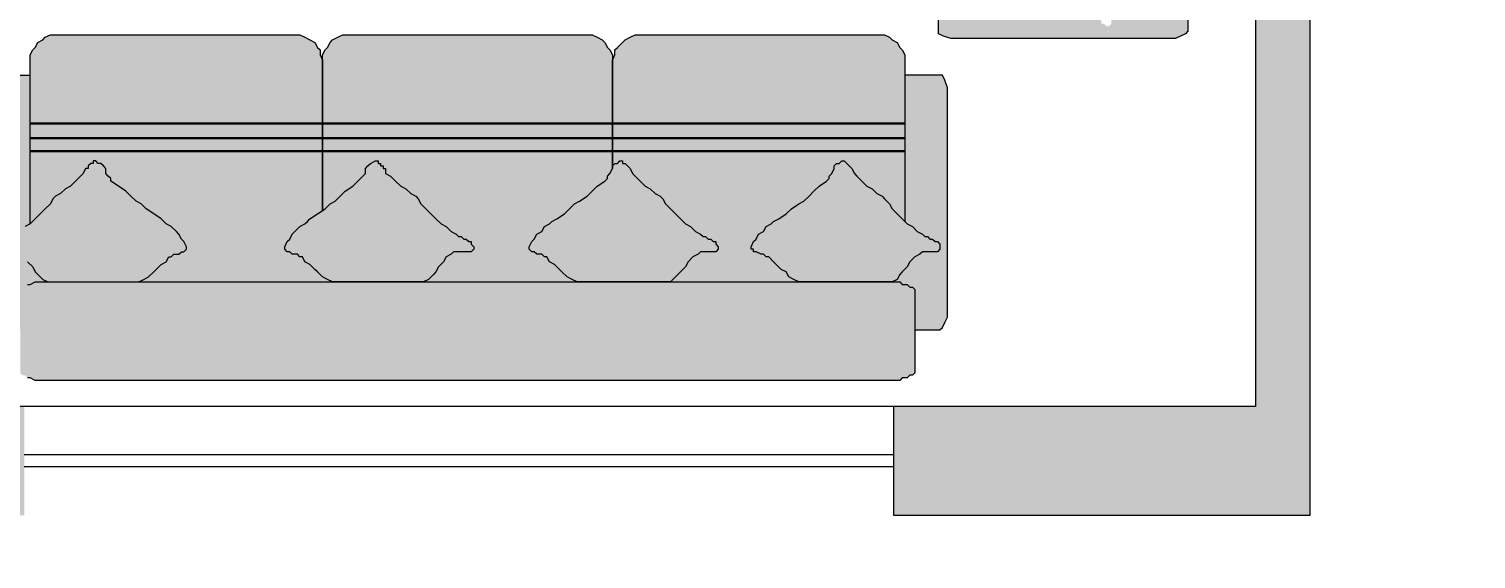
# Model space of a CAD drawing. Extents: x 22 to 562, y 18 to 1223.
# Drawn here: x 106.2 to 226.1, y 214.2 to 258 of the extents above; entities that cross this region are included whole.
import ezdxf

# ---------------------------------------------------------------- set-up
doc = ezdxf.new("R2010")
doc.units = 0
doc.header["$MEASUREMENT"] = 0
for name, color, linetype in [('FURNITURE', 44, 'CONTINUOUS'), ('LINE', 7, 'CONTINUOUS'), ('WALLS', 7, 'CONTINUOUS'), ('WINDOWS', 140, 'CONTINUOUS')]:
    doc.layers.add(name, color=color, linetype=linetype)

msp = doc.modelspace()

# ---------------------------------------------------------------- hatches: boundary and pattern name
at = {"layer": 'FURNITURE'}
h = msp.add_hatch(color=251, dxfattribs=at)
h.dxf.hatch_style = 1
h.paths.add_polyline_path([(193.42, 308.35), (193.62, 308.56), (193.83, 308.97), (194.24, 309.37), (194.44, 309.78), (194.65, 309.99), (194.65, 310.19), (194.85, 310.4), (194.85, 310.6), (195.05, 310.81), (195.05, 311.01), (195.26, 311.21), (195.46, 311.21), (195.67, 311.21), (195.87, 311.01), (195.87, 310.81), (195.87, 310.6), (195.87, 310.19), (195.87, 309.99), (195.87, 309.78), (196.08, 309.58), (196.28, 309.17), (196.69, 308.76), (197.1, 308.56), (197.51, 308.15), (197.71, 307.94), (198.12, 307.74), (198.33, 307.33), (198.33, 307.74), (198.33, 307.94), (198.33, 308.35), (198.53, 308.56), (198.53, 308.76), (198.74, 308.97), (198.94, 309.17), (199.14, 309.17), (202.21, 309.17), (202.21, 311.36), (202.01, 311.56), (201.6, 311.76), (201.19, 311.97), (200.37, 311.97), (183.4, 311.97), (182.58, 311.97), (181.97, 311.76), (181.56, 311.56), (181.56, 311.36), (181.56, 308.35)])
h.paths.add_polyline_path([(206.3, 307.74), (206.3, 307.94), (206.3, 308.35), (206.1, 308.56), (206.1, 308.76), (205.89, 308.97), (205.69, 309.17), (205.48, 309.17), (199.14, 309.17), (198.94, 309.17), (198.74, 308.97), (198.53, 308.76), (198.53, 308.56), (198.33, 308.35), (198.33, 307.94), (198.33, 307.74), (198.33, 260.91), (198.33, 260.71), (198.33, 260.3), (198.53, 260.09), (198.53, 259.89), (198.74, 259.68), (198.94, 259.48), (199.14, 259.48), (205.48, 259.48), (205.69, 259.48), (205.89, 259.68), (206.1, 259.89), (206.1, 260.09), (206.3, 260.3), (206.3, 260.71), (206.3, 260.91)])
h.paths.add_polyline_path([(200.37, 257.23), (201.19, 257.23), (201.6, 257.43), (202.01, 257.64), (202.21, 257.84), (202.21, 259.48), (199.14, 259.48), (198.94, 259.48), (198.74, 259.68), (198.53, 259.89), (198.53, 260.09), (198.33, 260.3), (198.33, 260.71), (198.33, 260.91), (198.33, 262.34), (198.12, 261.93), (197.71, 261.52), (197.51, 261.32), (197.1, 261.11), (196.69, 260.71), (196.28, 260.5), (196.08, 260.09), (195.87, 259.89), (195.87, 259.48), (195.87, 259.27), (195.87, 258.87), (195.87, 258.66), (195.87, 258.46), (195.67, 258.25), (195.46, 258.25), (195.26, 258.46), (195.05, 258.46), (195.05, 258.66), (194.85, 258.87), (194.85, 259.07), (194.65, 259.27), (194.65, 259.48), (194.44, 259.68), (194.24, 260.09), (193.83, 260.5), (193.62, 260.91), (181.56, 260.91), (181.56, 257.84), (181.56, 257.64), (181.97, 257.43), (182.58, 257.23), (183.4, 257.23)])
h = msp.add_hatch(color=251, dxfattribs=at)
h.dxf.hatch_style = 1
h.paths.add_polyline_path([(130.54, 247.9), (130.54, 243), (130.12, 242.73), (129.49, 242.31), (129.28, 242.1), (129.08, 241.89), (128.66, 241.68), (128.24, 241.26), (128.03, 241.06), (127.82, 240.64), (127.61, 240.43), (127.41, 240.01), (127.41, 239.8), (127.61, 239.59), (127.82, 239.59), (128.03, 239.39), (128.45, 239.39), (128.66, 239.18), (128.87, 239.18), (129.08, 238.76), (129.49, 238.55), (129.91, 238.13), (130.12, 237.92), (130.54, 237.51), (130.95, 237.3), (131.37, 237.09), (115.3, 237.09), (115.72, 237.3), (116.13, 237.51), (116.55, 237.92), (116.76, 238.13), (117.18, 238.55), (117.59, 238.76), (117.8, 239.18), (118.01, 239.18), (118.22, 239.39), (118.64, 239.39), (118.85, 239.59), (119.06, 239.59), (119.26, 239.8), (119.26, 240.01), (119.06, 240.43), (118.85, 240.64), (118.64, 241.06), (118.43, 241.26), (118.01, 241.68), (117.59, 241.89), (117.39, 242.1), (117.18, 242.31), (116.55, 242.73), (115.92, 243.14), (115.51, 243.56), (115.09, 243.77), (114.67, 244.19), (114.25, 244.6), (113.63, 245.02), (113, 245.44), (113, 245.65), (112.79, 245.86), (112.58, 246.07), (112.58, 246.48), (112.38, 246.69), (112.17, 246.9), (111.96, 246.9), (111.75, 247.11), (111.54, 247.11), (111.54, 246.9), (111.33, 246.9), (111.12, 246.69), (111.12, 246.48), (110.91, 246.48), (110.71, 246.07), (110.5, 245.86), (110.08, 245.44), (109.66, 245.02), (109.24, 244.81), (108.83, 244.4), (108.41, 244.19), (108.2, 243.98), (107.99, 243.56), (107.57, 243.14), (107.16, 242.73), (106.74, 242.31), (106.32, 241.89), (106.32, 247.9)])
h.paths.add_polyline_path([(154.54, 247.9), (154.54, 246.48), (154.34, 246.07), (154.13, 245.86), (154.13, 245.65), (153.92, 245.44), (153.29, 245.02), (152.87, 244.6), (152.46, 244.19), (151.83, 243.77), (151.41, 243.56), (151, 243.14), (150.58, 242.73), (149.95, 242.31), (149.53, 242.1), (149.33, 241.89), (148.91, 241.68), (148.7, 241.26), (148.28, 241.06), (148.07, 240.64), (147.86, 240.43), (147.66, 240.01), (147.66, 239.8), (147.86, 239.59), (148.07, 239.59), (148.28, 239.39), (148.7, 239.39), (148.91, 239.18), (149.12, 239.18), (149.33, 238.76), (149.74, 238.55), (150.16, 238.13), (150.37, 237.92), (150.79, 237.51), (151.2, 237.3), (151.62, 237.09), (138.89, 237.09), (139.3, 237.3), (139.72, 237.72), (139.93, 237.92), (140.14, 238.34), (140.56, 238.76), (140.77, 239.18), (141.18, 239.39), (141.39, 239.59), (141.81, 239.59), (142.02, 239.59), (142.44, 239.59), (142.65, 239.59), (142.85, 239.59), (143.06, 239.8), (143.06, 240.01), (142.85, 240.22), (142.85, 240.43), (142.65, 240.43), (142.44, 240.64), (142.23, 240.64), (142.02, 240.85), (141.81, 240.85), (141.6, 241.06), (141.18, 241.26), (140.77, 241.68), (140.35, 241.89), (139.93, 242.31), (139.51, 242.73), (139.1, 243.14), (138.68, 243.56), (138.47, 243.98), (138.26, 244.19), (137.84, 244.4), (137.43, 244.81), (137.01, 245.02), (136.59, 245.44), (136.17, 245.86), (135.76, 246.07), (135.76, 246.48), (135.55, 246.48), (135.55, 246.69), (135.34, 246.69), (135.34, 246.9), (135.13, 246.9), (135.13, 247.11), (134.92, 247.11), (134.5, 246.9), (134.29, 246.69), (134.09, 246.48), (134.09, 246.07), (133.88, 245.86), (133.67, 245.65), (133.46, 245.44), (133.04, 245.02), (132.42, 244.6), (132, 244.19), (131.58, 243.77), (131.16, 243.56), (130.75, 243.14), (130.54, 243), (130.54, 247.9)])
h.paths.add_polyline_path([(178.76, 247.9), (178.76, 242.1), (178.55, 242.31), (178.13, 242.73), (177.72, 243.14), (177.51, 243.56), (177.09, 243.98), (176.88, 244.19), (176.46, 244.4), (176.05, 244.81), (175.63, 245.02), (175.21, 245.44), (174.79, 245.86), (174.59, 246.07), (174.38, 246.48), (174.17, 246.69), (173.96, 246.9), (173.75, 247.11), (173.54, 247.11), (173.33, 246.9), (173.12, 246.9), (172.92, 246.69), (172.92, 246.48), (172.71, 246.07), (172.5, 245.86), (172.5, 245.65), (172.29, 245.44), (171.66, 245.02), (171.24, 244.6), (170.83, 244.19), (170.41, 243.77), (169.99, 243.56), (169.37, 243.14), (168.95, 242.73), (168.32, 242.31), (167.9, 242.1), (167.7, 241.89), (167.28, 241.68), (167.07, 241.26), (166.65, 241.06), (166.44, 240.64), (166.23, 240.43), (166.03, 240.01), (166.03, 239.8), (166.23, 239.8), (166.23, 239.59), (166.44, 239.59), (166.86, 239.39), (167.07, 239.39), (167.28, 239.18), (167.49, 239.18), (167.9, 238.76), (168.11, 238.55), (168.53, 238.13), (168.95, 237.92), (169.16, 237.51), (169.57, 237.3), (169.99, 237.09), (159.35, 237.09), (159.55, 237.3), (159.97, 237.72), (160.18, 237.92), (160.6, 238.34), (160.81, 238.76), (161.22, 239.18), (161.64, 239.39), (161.85, 239.59), (162.06, 239.59), (162.27, 239.59), (162.69, 239.59), (162.89, 239.59), (163.1, 239.59), (163.31, 239.8), (163.31, 240.01), (163.1, 240.22), (163.1, 240.43), (162.89, 240.43), (162.69, 240.64), (162.48, 240.64), (162.27, 240.85), (162.06, 240.85), (161.85, 241.06), (161.43, 241.26), (161.02, 241.68), (160.6, 241.89), (160.18, 242.31), (159.76, 242.73), (159.35, 243.14), (158.93, 243.56), (158.72, 243.98), (158.51, 244.19), (158.09, 244.4), (157.68, 244.81), (157.26, 245.02), (156.84, 245.44), (156.42, 245.86), (156.21, 246.07), (156.01, 246.48), (155.8, 246.69), (155.59, 246.9), (155.38, 246.9), (155.38, 247.11), (155.17, 247.11), (154.96, 246.9), (154.75, 246.9), (154.54, 246.69), (154.54, 247.9)])
h.paths.add_polyline_path([(154.54, 250.25), (154.54, 255.46), (154.75, 255.88), (154.75, 256.3), (154.96, 256.5), (155.38, 256.92), (155.59, 257.13), (156.01, 257.34), (156.42, 257.55), (156.84, 257.55), (176.46, 257.55), (177.09, 257.55), (177.51, 257.34), (177.72, 257.13), (178.13, 256.92), (178.34, 256.5), (178.55, 256.3), (178.76, 255.88), (178.76, 255.46), (178.76, 250.25)])
h.paths.add_polyline_path([(154.54, 250.25), (130.54, 250.25), (130.54, 255.46), (130.54, 255.88), (130.75, 256.3), (130.95, 256.5), (131.16, 256.92), (131.37, 257.13), (131.79, 257.34), (132.21, 257.55), (132.62, 257.55), (152.46, 257.55), (152.87, 257.55), (153.29, 257.34), (153.71, 257.13), (153.92, 256.92), (154.13, 256.5), (154.34, 256.3), (154.54, 255.88), (154.54, 255.46)])
h.paths.add_polyline_path([(128.24, 257.55), (128.66, 257.55), (129.08, 257.34), (129.49, 257.13), (129.91, 256.92), (130.12, 256.5), (130.33, 256.3), (130.33, 255.88), (130.54, 255.46), (130.54, 250.25), (106.32, 250.25), (106.32, 255.46), (106.32, 255.88), (106.53, 256.3), (106.74, 256.5), (106.95, 256.92), (107.36, 257.13), (107.57, 257.34), (107.99, 257.55), (108.62, 257.55)])
h.paths.add_polyline_path([(130.54, 250.18), (130.54, 249.04), (106.32, 249.04), (106.32, 250.18)])
h.paths.add_polyline_path([(154.54, 248.97), (154.54, 247.97), (130.54, 247.97), (130.54, 248.97)])
h.paths.add_polyline_path([(154.54, 250.18), (154.54, 249.04), (130.54, 249.04), (130.54, 250.18)])
h.paths.add_polyline_path([(178.76, 250.18), (178.76, 249.04), (154.54, 249.04), (154.54, 250.18)])
h.paths.add_polyline_path([(178.76, 248.97), (178.76, 247.97), (154.54, 247.97), (154.54, 248.97)])
h.paths.add_polyline_path([(130.54, 248.97), (130.54, 247.97), (106.32, 247.97), (106.32, 248.97)])
h = msp.add_hatch(color=251, dxfattribs=at)
h.dxf.hatch_style = 1
h.paths.add_polyline_path([(177.3, 237.09), (177.72, 237.09), (177.93, 237.09), (178.34, 237.09), (178.55, 236.88), (178.97, 236.88), (179.18, 236.67), (179.39, 236.67), (179.6, 236.46), (179.6, 236.25), (179.6, 229.78), (179.6, 229.57), (179.39, 229.37), (179.18, 229.37), (178.97, 229.16), (178.55, 229.16), (178.34, 228.95), (177.93, 228.95), (177.3, 228.95), (107.57, 228.95), (107.16, 228.95), (106.74, 228.95), (106.32, 229.16), (106.11, 229.16), (105.9, 229.37), (105.69, 229.37), (105.49, 229.57), (105.49, 229.78), (105.49, 236.25), (105.49, 236.46), (105.69, 236.67), (105.9, 236.67), (106.11, 236.88), (106.32, 236.88), (106.74, 237.09), (107.16, 237.09), (107.57, 237.09)])
h.paths.add_polyline_path([(182.29, 235), (182.29, 234.17), (182.08, 233.75), (181.88, 233.33), (181.67, 233.12), (179.6, 233.12), (179.6, 236.25), (179.6, 236.46), (179.39, 236.67), (179.18, 236.67), (178.97, 236.88), (178.55, 236.88), (178.34, 237.09), (177.93, 237.09), (177.72, 237.09), (178.13, 237.3), (178.34, 237.72), (178.55, 237.92), (178.97, 238.34), (179.18, 238.76), (179.6, 239.18), (180.01, 239.39), (180.22, 239.59), (180.43, 239.59), (180.64, 239.59), (181.06, 239.59), (181.27, 239.59), (181.47, 239.59), (181.68, 239.8), (181.68, 240.01), (181.68, 240.22), (181.47, 240.43), (181.27, 240.43), (181.06, 240.64), (180.85, 240.64), (180.64, 240.85), (180.43, 240.85), (180.22, 241.06), (179.8, 241.26), (179.39, 241.68), (178.97, 241.89), (178.76, 242.1), (178.76, 254.21), (181.67, 254.21), (181.88, 254.21), (182.08, 253.79), (182.29, 253.16), (182.29, 252.33)])
h.paths.add_polyline_path([(106.32, 241.89), (105.9, 241.68), (105.49, 241.26), (105.07, 241.06), (104.86, 240.85), (104.65, 240.85), (104.44, 240.64), (104.23, 240.64), (104.02, 240.43), (103.82, 240.43), (103.82, 240.22), (103.61, 240.01), (103.61, 239.8), (103.82, 239.59), (104.02, 239.59), (104.23, 239.59), (104.65, 239.59), (104.86, 239.59), (105.28, 239.59), (105.49, 239.39), (105.9, 239.18), (106.11, 238.76), (106.53, 238.34), (106.74, 237.92), (106.95, 237.72), (107.36, 237.3), (107.78, 237.09), (107.57, 237.09), (107.16, 237.09), (106.74, 237.09), (106.32, 236.88), (106.11, 236.88), (105.9, 236.67), (105.69, 236.67), (105.49, 236.46), (105.49, 236.25), (105.49, 233.12), (103.19, 233.12), (102.98, 233.33), (102.77, 233.75), (102.56, 234.17), (102.56, 235), (102.56, 252.33), (102.56, 253.16), (102.77, 253.79), (102.98, 254.21), (103.19, 254.21), (106.32, 254.21)])
h = msp.add_hatch(color=52, dxfattribs=at)
h.dxf.hatch_style = 1
h.paths.add_polyline_path([(115.09, 243.77), (115.51, 243.56), (115.92, 243.14), (116.55, 242.73), (117.18, 242.31), (117.39, 242.1), (117.59, 241.89), (118.01, 241.68), (118.43, 241.26), (118.64, 241.06), (118.85, 240.64), (119.06, 240.43), (119.26, 240.01), (119.26, 239.8), (119.06, 239.59), (118.85, 239.59), (118.64, 239.39), (118.22, 239.39), (118.01, 239.18), (117.8, 239.18), (117.59, 238.76), (117.18, 238.55), (116.76, 238.13), (116.55, 237.92), (116.13, 237.51), (115.72, 237.3), (115.3, 237.09), (114.88, 237.09), (108.2, 237.09), (107.78, 237.09), (107.36, 237.3), (106.95, 237.72), (106.74, 237.92), (106.53, 238.34), (106.11, 238.76), (105.9, 239.18), (105.49, 239.39), (105.28, 239.59), (104.86, 239.59), (104.65, 239.59), (104.23, 239.59), (104.02, 239.59), (103.82, 239.59), (103.61, 239.8), (103.61, 240.01), (103.82, 240.22), (103.82, 240.43), (104.02, 240.43), (104.23, 240.64), (104.44, 240.64), (104.65, 240.85), (104.86, 240.85), (105.07, 241.06), (105.49, 241.26), (105.9, 241.68), (106.32, 241.89), (106.74, 242.31), (107.16, 242.73), (107.57, 243.14), (107.99, 243.56), (108.2, 243.98), (108.41, 244.19), (108.83, 244.4), (109.24, 244.81), (109.66, 245.02), (110.08, 245.44), (110.5, 245.86), (110.71, 246.07), (110.91, 246.48), (111.12, 246.48), (111.12, 246.69), (111.33, 246.9), (111.54, 246.9), (111.54, 247.11), (111.75, 247.11), (111.96, 246.9), (112.17, 246.9), (112.38, 246.69), (112.58, 246.48), (112.58, 246.07), (112.79, 245.86), (113, 245.65), (113, 245.44), (113.63, 245.02), (114.25, 244.6), (114.67, 244.19)])
h.paths.add_polyline_path([(138.68, 243.56), (139.1, 243.14), (139.51, 242.73), (139.93, 242.31), (140.35, 241.89), (140.77, 241.68), (141.18, 241.26), (141.6, 241.06), (141.81, 240.85), (142.02, 240.85), (142.23, 240.64), (142.44, 240.64), (142.65, 240.43), (142.85, 240.43), (142.85, 240.22), (143.06, 240.01), (143.06, 239.8), (142.85, 239.59), (142.65, 239.59), (142.44, 239.59), (142.02, 239.59), (141.81, 239.59), (141.39, 239.59), (141.18, 239.39), (140.77, 239.18), (140.56, 238.76), (140.14, 238.34), (139.93, 237.92), (139.72, 237.72), (139.3, 237.3), (138.89, 237.09), (138.47, 237.09), (131.58, 237.09), (131.37, 237.09), (130.95, 237.3), (130.54, 237.51), (130.12, 237.92), (129.91, 238.13), (129.49, 238.55), (129.08, 238.76), (128.87, 239.18), (128.66, 239.18), (128.45, 239.39), (128.03, 239.39), (127.82, 239.59), (127.61, 239.59), (127.41, 239.8), (127.41, 240.01), (127.61, 240.43), (127.82, 240.64), (128.03, 241.06), (128.24, 241.26), (128.66, 241.68), (129.08, 241.89), (129.28, 242.1), (129.49, 242.31), (130.12, 242.73), (130.75, 243.14), (131.16, 243.56), (131.58, 243.77), (132, 244.19), (132.42, 244.6), (133.04, 245.02), (133.46, 245.44), (133.67, 245.65), (133.88, 245.86), (134.09, 246.07), (134.09, 246.48), (134.29, 246.69), (134.5, 246.9), (134.92, 247.11), (135.13, 247.11), (135.13, 246.9), (135.34, 246.9), (135.34, 246.69), (135.55, 246.69), (135.55, 246.48), (135.76, 246.48), (135.76, 246.07), (136.17, 245.86), (136.59, 245.44), (137.01, 245.02), (137.43, 244.81), (137.84, 244.4), (138.26, 244.19), (138.47, 243.98)])
h.paths.add_polyline_path([(152.46, 244.19), (152.87, 244.6), (153.29, 245.02), (153.92, 245.44), (154.13, 245.65), (154.13, 245.86), (154.34, 246.07), (154.54, 246.48), (154.54, 246.69), (154.75, 246.9), (154.96, 246.9), (155.17, 247.11), (155.38, 247.11), (155.38, 246.9), (155.59, 246.9), (155.8, 246.69), (156.01, 246.48), (156.21, 246.07), (156.42, 245.86), (156.84, 245.44), (157.26, 245.02), (157.68, 244.81), (158.09, 244.4), (158.51, 244.19), (158.72, 243.98), (158.93, 243.56), (159.35, 243.14), (159.76, 242.73), (160.18, 242.31), (160.6, 241.89), (161.02, 241.68), (161.43, 241.26), (161.85, 241.06), (162.06, 240.85), (162.27, 240.85), (162.48, 240.64), (162.69, 240.64), (162.89, 240.43), (163.1, 240.43), (163.1, 240.22), (163.31, 240.01), (163.31, 239.8), (163.1, 239.59), (162.89, 239.59), (162.69, 239.59), (162.27, 239.59), (162.06, 239.59), (161.85, 239.59), (161.64, 239.39), (161.22, 239.18), (160.81, 238.76), (160.6, 238.34), (160.18, 237.92), (159.97, 237.72), (159.55, 237.3), (159.35, 237.09), (158.72, 237.09), (152.04, 237.09), (151.62, 237.09), (151.2, 237.3), (150.79, 237.51), (150.37, 237.92), (150.16, 238.13), (149.74, 238.55), (149.33, 238.76), (149.12, 239.18), (148.91, 239.18), (148.7, 239.39), (148.28, 239.39), (148.07, 239.59), (147.86, 239.59), (147.66, 239.8), (147.66, 240.01), (147.86, 240.43), (148.07, 240.64), (148.28, 241.06), (148.7, 241.26), (148.91, 241.68), (149.33, 241.89), (149.53, 242.1), (149.95, 242.31), (150.58, 242.73), (151, 243.14), (151.41, 243.56), (151.83, 243.77)])
h.paths.add_polyline_path([(170.83, 244.19), (171.24, 244.6), (171.66, 245.02), (172.29, 245.44), (172.5, 245.65), (172.5, 245.86), (172.71, 246.07), (172.92, 246.48), (172.92, 246.69), (173.12, 246.9), (173.33, 246.9), (173.54, 247.11), (173.75, 247.11), (173.96, 246.9), (174.17, 246.69), (174.38, 246.48), (174.59, 246.07), (174.79, 245.86), (175.21, 245.44), (175.63, 245.02), (176.05, 244.81), (176.46, 244.4), (176.88, 244.19), (177.09, 243.98), (177.51, 243.56), (177.72, 243.14), (178.13, 242.73), (178.55, 242.31), (178.97, 241.89), (179.39, 241.68), (179.8, 241.26), (180.22, 241.06), (180.43, 240.85), (180.64, 240.85), (180.85, 240.64), (181.06, 240.64), (181.27, 240.43), (181.47, 240.43), (181.68, 240.22), (181.68, 240.01), (181.68, 239.8), (181.47, 239.59), (181.27, 239.59), (181.06, 239.59), (180.64, 239.59), (180.43, 239.59), (180.22, 239.59), (180.01, 239.39), (179.6, 239.18), (179.18, 238.76), (178.97, 238.34), (178.55, 237.92), (178.34, 237.72), (178.13, 237.3), (177.72, 237.09), (177.09, 237.09), (170.41, 237.09), (169.99, 237.09), (169.57, 237.3), (169.16, 237.51), (168.95, 237.92), (168.53, 238.13), (168.11, 238.55), (167.9, 238.76), (167.49, 239.18), (167.28, 239.18), (167.07, 239.39), (166.86, 239.39), (166.44, 239.59), (166.23, 239.59), (166.23, 239.8), (166.03, 239.8), (166.03, 240.01), (166.23, 240.43), (166.44, 240.64), (166.65, 241.06), (167.07, 241.26), (167.28, 241.68), (167.7, 241.89), (167.9, 242.1), (168.32, 242.31), (168.95, 242.73), (169.37, 243.14), (169.99, 243.56), (170.41, 243.77)])
at = {"layer": 'LINE'}
h = msp.add_hatch(color=46, dxfattribs=at)
h.paths.add_polyline_path([(212.33, 391.78), (107.33, 391.78), (107.33, 382.78), (207.83, 382.78), (207.83, 378.28), (212.33, 378.28)])
h.paths.add_polyline_path([(516.83, 1129.78), (446.33, 1129.78), (446.33, 1120.78), (507.83, 1120.78), (507.83, 976.78), (419.33, 976.78), (419.33, 918.28), (423.83, 918.28), (423.83, 967.78), (507.83, 967.78), (507.83, 963.28), (516.83, 963.28)])
h.paths.add_polyline_path([(387.83, 1129.78), (383.33, 1129.78), (383.33, 1173.28), (374.33, 1173.28), (374.33, 1125.28), (330.83, 1125.28), (330.83, 1120.78), (387.83, 1120.78)])
h.paths.add_polyline_path([(137.33, 1129.78), (66.83, 1129.78), (66.83, 963.28), (75.83, 963.28), (75.83, 967.78), (159.83, 967.78), (159.83, 918.28), (164.33, 918.28), (164.33, 976.78), (75.83, 976.78), (75.83, 1120.78), (137.33, 1120.78)])
h.paths.add_polyline_path([(209.33, 1173.28), (200.33, 1173.28), (200.33, 1129.78), (195.83, 1129.78), (195.83, 1120.78), (252.83, 1120.78), (252.83, 1125.28), (209.33, 1125.28)])
h.paths.add_polyline_path([(516.83, 927.28), (507.83, 927.28), (507.83, 883.78), (423.83, 883.78), (423.83, 888.28), (419.33, 888.28), (419.33, 883.78), (414.83, 883.78), (414.83, 874.78), (507.83, 874.78), (507.83, 820.78), (516.83, 820.78)])
h.paths.add_polyline_path([(372.83, 883.78), (357.83, 883.78), (357.83, 976.78), (353.33, 976.78), (353.33, 883.78), (342.83, 883.78), (342.83, 874.78), (353.33, 874.78), (353.33, 741.28), (357.83, 741.28), (357.83, 874.78), (372.83, 874.78)], flags=16)
h.paths.add_polyline_path([(516.83, 748.78), (507.83, 748.78), (507.83, 694.78), (357.83, 694.78), (357.83, 699.28), (353.33, 699.28), (353.33, 685.78), (507.83, 685.78), (507.83, 649.78), (516.83, 649.78)])
h.paths.add_polyline_path([(516.83, 577.78), (507.83, 577.78), (507.83, 541.78), (363.83, 541.78), (363.83, 532.78), (371.33, 532.78), (371.33, 504.28), (375.83, 504.28), (375.83, 532.78), (507.83, 532.78), (507.83, 509.53), (516.83, 509.53)])
h.paths.add_polyline_path([(516.83, 461.53), (507.83, 461.53), (507.83, 438.28), (375.83, 438.28), (375.83, 462.28), (371.33, 462.28), (371.33, 433.78), (507.83, 433.78), (507.83, 424.78), (516.83, 424.78)])
h.paths.add_polyline_path([(516.83, 400.78), (507.83, 400.78), (507.83, 391.78), (503.33, 391.78), (503.33, 382.78), (507.83, 382.78), (507.83, 226.78), (477.83, 226.78), (477.83, 217.78), (516.83, 217.78)])
h.paths.add_polyline_path([(476.33, 391.78), (371.33, 391.78), (371.33, 378.28), (375.83, 378.28), (375.83, 382.78), (476.33, 382.78)])
h.paths.add_polyline_path([(405.83, 226.78), (375.83, 226.78), (375.83, 336.28), (371.33, 336.28), (371.33, 286.78), (363.83, 286.78), (363.83, 277.78), (371.33, 277.78), (371.33, 217.78), (405.83, 217.78)])
h.paths.add_polyline_path([(212.33, 277.78), (219.83, 277.78), (219.83, 286.78), (212.33, 286.78), (212.33, 336.28), (207.83, 336.28), (207.83, 226.78), (177.83, 226.78), (177.83, 217.78), (212.33, 217.78)])
h.paths.add_polyline_path([(206.33, 97.78, 1), (194.33, 97.78, 1)])
h.paths.add_polyline_path([(242.33, 169.78, 1), (230.33, 169.78, 1)])
h.paths.add_polyline_path([(341.33, 169.78, 1), (353.33, 169.78, 1)])
h.paths.add_polyline_path([(30.83, 226.78), (21.83, 226.78), (21.83, 85.78), (30.83, 85.78)])
h.paths.add_polyline_path([(80.33, 391.78), (75.83, 391.78), (75.83, 400.78), (66.83, 400.78), (66.83, 217.78), (105.83, 217.78), (105.83, 226.78), (75.83, 226.78), (75.83, 382.78), (80.33, 382.78)])
h.paths.add_polyline_path([(75.83, 461.53), (66.83, 461.53), (66.83, 424.78), (75.83, 424.78), (75.83, 433.78), (212.33, 433.78), (212.33, 462.28), (207.83, 462.28), (207.83, 438.28), (75.83, 438.28)])
h.paths.add_polyline_path([(219.83, 541.78), (75.83, 541.78), (75.83, 577.78), (66.83, 577.78), (66.83, 509.53), (75.83, 509.53), (75.83, 532.78), (207.83, 532.78), (207.83, 504.28), (212.33, 504.28), (212.33, 532.78), (219.83, 532.78)])
h.paths.add_polyline_path([(230.33, 699.28), (225.83, 699.28), (225.83, 694.78), (75.83, 694.78), (75.83, 748.78), (66.83, 748.78), (66.83, 649.78), (75.83, 649.78), (75.83, 685.78), (230.33, 685.78)])
h.paths.add_polyline_path([(240.83, 883.78), (230.33, 883.78), (230.33, 976.78), (225.83, 976.78), (225.83, 883.78), (210.83, 883.78), (210.83, 874.78), (225.83, 874.78), (225.83, 741.28), (230.33, 741.28), (230.33, 874.78), (240.83, 874.78)], flags=16)
h.paths.add_polyline_path([(168.83, 883.78), (164.33, 883.78), (164.33, 888.28), (159.83, 888.28), (159.83, 883.78), (75.83, 883.78), (75.83, 927.28), (66.83, 927.28), (66.83, 820.78), (75.83, 820.78), (75.83, 874.78), (168.83, 874.78)])
h.paths.add_polyline_path([(300.83, 883.78), (296.33, 883.78), (296.33, 1120.78), (300.83, 1120.78), (300.83, 1125.28), (296.33, 1125.28), (296.33, 1132.78), (296.33, 1213.78), (374.33, 1213.78), (374.33, 1209.28), (383.33, 1209.28), (383.33, 1222.78), (200.33, 1222.78), (200.33, 1213.78), (287.33, 1213.78), (287.33, 1125.28), (282.83, 1125.28), (282.83, 1120.78), (287.33, 1120.78), (287.33, 883.78), (282.83, 883.78), (282.83, 874.78), (287.33, 874.78), (287.33, 541.78), (279.83, 541.79), (279.83, 541.79), (279.83, 532.79), (287.33, 532.78), (287.33, 286.78), (279.83, 286.78), (279.83, 277.78), (287.33, 277.78), (287.33, 247.78), (296.33, 247.78), (296.33, 277.78), (303.83, 277.78), (303.83, 286.78), (296.33, 286.78), (296.33, 532.78), (303.83, 532.79), (303.83, 541.79), (296.33, 541.78), (296.33, 874.78), (300.83, 874.78)])

# ---------------------------------------------------------------- linework, layer by layer
at = {"layer": 'FURNITURE', "color": 7}
for p, q in [((181.56, 257.84), (181.56, 260.91)), ((202.21, 259.48), (202.21, 257.84)), ((181.56, 257.64), (181.56, 257.84)), ((202.21, 257.84), (202.01, 257.64)), ((106.74, 256.5), (106.95, 256.92)), ((106.95, 256.92), (107.36, 257.13)), ((107.36, 257.13), (107.57, 257.34)), ((107.57, 257.34), (107.99, 257.55)), ((107.99, 257.55), (108.62, 257.55)), ((108.62, 257.55), (128.24, 257.55)), ((128.24, 257.55), (128.66, 257.55)), ((128.66, 257.55), (129.08, 257.34)), ((129.08, 257.34), (129.49, 257.13)), ((129.49, 257.13), (129.91, 256.92)), ((129.91, 256.92), (130.12, 256.5)), ((130.95, 256.5), (131.16, 256.92)), ((131.16, 256.92), (131.37, 257.13)), ((131.37, 257.13), (131.79, 257.34)), ((131.79, 257.34), (132.21, 257.55)), ((132.21, 257.55), (132.62, 257.55)), ((132.62, 257.55), (152.46, 257.55)), ((152.46, 257.55), (152.87, 257.55)), ((152.87, 257.55), (153.29, 257.34)), ((153.29, 257.34), (153.71, 257.13)), ((153.71, 257.13), (153.92, 256.92)), ((153.92, 256.92), (154.13, 256.5)), ((154.96, 256.5), (155.38, 256.92)), ((155.38, 256.92), (155.59, 257.13)), ((155.59, 257.13), (156.01, 257.34)), ((156.01, 257.34), (156.42, 257.55)), ((156.42, 257.55), (156.84, 257.55)), ((156.84, 257.55), (176.46, 257.55)), ((176.46, 257.55), (177.09, 257.55)), ((177.09, 257.55), (177.51, 257.34)), ((177.51, 257.34), (177.72, 257.13)), ((177.72, 257.13), (178.13, 256.92)), ((178.13, 256.92), (178.34, 256.5)), ((181.97, 257.43), (181.56, 257.64)), ((182.58, 257.23), (181.97, 257.43)), ((183.4, 257.23), (182.58, 257.23)), ((200.37, 257.23), (183.4, 257.23)), ((201.19, 257.23), (200.37, 257.23)), ((201.6, 257.43), (201.19, 257.23)), ((202.01, 257.64), (201.6, 257.43)), ((106.32, 255.88), (106.53, 256.3)), ((106.32, 255.46), (106.32, 255.88)), ((106.32, 241.89), (106.32, 255.46)), ((106.53, 256.3), (106.74, 256.5)), ((130.12, 256.5), (130.33, 256.3)), ((130.33, 256.3), (130.33, 255.88)), ((130.33, 255.88), (130.54, 255.46)), ((130.54, 255.88), (130.75, 256.3)), ((130.54, 255.46), (130.54, 255.88)), ((130.54, 255.46), (130.54, 243)), ((130.54, 243), (130.54, 255.46)), ((130.75, 256.3), (130.95, 256.5)), ((154.13, 256.5), (154.34, 256.3)), ((154.34, 256.3), (154.54, 255.88)), ((154.54, 255.46), (154.75, 255.88)), ((154.54, 255.88), (154.54, 255.46)), ((154.54, 246.48), (154.54, 255.46)), ((154.54, 255.46), (154.54, 246.48)), ((154.75, 256.3), (154.96, 256.5)), ((154.75, 255.88), (154.75, 256.3)), ((178.34, 256.5), (178.55, 256.3)), ((178.55, 256.3), (178.76, 255.88)), ((178.76, 255.88), (178.76, 255.46)), ((178.76, 255.46), (178.76, 242.1)), ((103.19, 254.21), (106.32, 254.21)), ((181.67, 254.21), (178.76, 254.21)), ((181.88, 254.21), (181.67, 254.21)), ((182.08, 253.79), (181.88, 254.21)), ((182.29, 253.16), (182.08, 253.79)), ((182.29, 252.33), (182.29, 253.16)), ((182.29, 235), (182.29, 252.33)), ((106.32, 250.25), (178.76, 250.25)), ((106.32, 250.18), (178.76, 250.18)), ((106.32, 249.04), (178.76, 249.04)), ((106.32, 248.97), (178.76, 248.97)), ((106.32, 247.97), (178.76, 247.97)), ((106.32, 247.9), (178.76, 247.9)), ((111.54, 247.11), (111.54, 246.9)), ((111.75, 247.11), (111.54, 247.11)), ((111.75, 247.11), (111.75, 247.11)), ((111.96, 246.9), (111.75, 247.11)), ((134.5, 246.9), (134.92, 247.11)), ((134.92, 247.11), (135.13, 247.11)), ((134.92, 247.11), (134.92, 247.11)), ((135.13, 247.11), (135.13, 246.9)), ((154.96, 246.9), (155.17, 247.11)), ((155.17, 247.11), (155.38, 247.11)), ((155.17, 247.11), (155.17, 247.11)), ((155.38, 247.11), (155.38, 246.9)), ((173.33, 246.9), (173.54, 247.11)), ((173.54, 247.11), (173.75, 247.11)), ((173.75, 247.11), (173.96, 246.9)), ((173.75, 247.11), (173.75, 247.11)), ((110.5, 245.86), (110.08, 245.44)), ((110.71, 246.07), (110.5, 245.86)), ((110.91, 246.48), (110.71, 246.07)), ((111.12, 246.48), (110.91, 246.48)), ((111.33, 246.9), (111.12, 246.69)), ((111.12, 246.69), (111.12, 246.48)), ((111.12, 246.69), (111.12, 246.69)), ((111.54, 246.9), (111.33, 246.9)), ((112.17, 246.9), (111.96, 246.9)), ((112.38, 246.69), (112.17, 246.9)), ((112.58, 246.48), (112.38, 246.69)), ((112.58, 246.07), (112.58, 246.48)), ((112.79, 245.86), (112.58, 246.07)), ((113, 245.65), (112.79, 245.86)), ((133.67, 245.65), (133.88, 245.86)), ((133.88, 245.86), (134.09, 246.07)), ((134.09, 246.48), (134.29, 246.69)), ((134.09, 246.07), (134.09, 246.48)), ((134.29, 246.69), (134.5, 246.9)), ((134.5, 246.9), (134.5, 246.9)), ((135.13, 246.9), (135.34, 246.9)), ((135.34, 246.9), (135.34, 246.69)), ((135.34, 246.69), (135.55, 246.69)), ((135.55, 246.69), (135.55, 246.48)), ((135.55, 246.48), (135.76, 246.48)), ((135.76, 246.48), (135.76, 246.07)), ((135.76, 246.07), (136.17, 245.86)), ((136.17, 245.86), (136.59, 245.44)), ((154.13, 245.86), (154.34, 246.07)), ((154.13, 245.65), (154.13, 245.86)), ((154.34, 246.07), (154.54, 246.48)), ((154.54, 246.69), (154.75, 246.9)), ((154.54, 246.48), (154.54, 246.69)), ((154.75, 246.9), (154.96, 246.9)), ((155.38, 246.9), (155.59, 246.9)), ((155.59, 246.9), (155.8, 246.69)), ((155.8, 246.69), (156.01, 246.48)), ((155.8, 246.69), (155.8, 246.69)), ((156.01, 246.48), (156.01, 246.48)), ((156.01, 246.48), (156.21, 246.07)), ((156.21, 246.07), (156.42, 245.86)), ((156.42, 245.86), (156.84, 245.44)), ((172.5, 245.86), (172.71, 246.07)), ((172.5, 245.65), (172.5, 245.86)), ((172.71, 246.07), (172.92, 246.48)), ((172.92, 246.69), (173.12, 246.9)), ((172.92, 246.48), (172.92, 246.69)), ((173.12, 246.9), (173.33, 246.9)), ((173.96, 246.9), (174.17, 246.69)), ((173.96, 246.9), (173.96, 246.9)), ((174.17, 246.69), (174.38, 246.48)), ((174.17, 246.69), (174.17, 246.69)), ((174.38, 246.48), (174.38, 246.48)), ((174.38, 246.48), (174.59, 246.07)), ((174.59, 246.07), (174.79, 245.86)), ((174.79, 245.86), (175.21, 245.44)), ((109.24, 244.81), (108.83, 244.4)), ((109.66, 245.02), (109.24, 244.81)), ((110.08, 245.44), (109.66, 245.02)), ((113, 245.44), (113, 245.65)), ((113.63, 245.02), (113, 245.44)), ((114.25, 244.6), (113.63, 245.02)), ((114.67, 244.19), (114.25, 244.6)), ((132, 244.19), (132.42, 244.6)), ((132.42, 244.6), (133.04, 245.02)), ((133.04, 245.02), (133.46, 245.44)), ((133.46, 245.44), (133.67, 245.65)), ((136.59, 245.44), (137.01, 245.02)), ((137.01, 245.02), (137.43, 244.81)), ((137.43, 244.81), (137.84, 244.4)), ((152.46, 244.19), (152.87, 244.6)), ((152.87, 244.6), (153.29, 245.02)), ((153.29, 245.02), (153.92, 245.44)), ((153.92, 245.44), (154.13, 245.65)), ((156.84, 245.44), (157.26, 245.02)), ((157.26, 245.02), (157.68, 244.81)), ((157.68, 244.81), (158.09, 244.4)), ((170.83, 244.19), (171.24, 244.6)), ((171.24, 244.6), (171.66, 245.02)), ((171.66, 245.02), (172.29, 245.44)), ((172.29, 245.44), (172.5, 245.65)), ((175.21, 245.44), (175.63, 245.02)), ((175.63, 245.02), (176.05, 244.81)), ((176.05, 244.81), (176.46, 244.4)), ((107.99, 243.56), (107.57, 243.14)), ((108.2, 243.98), (107.99, 243.56)), ((108.41, 244.19), (108.2, 243.98)), ((108.83, 244.4), (108.41, 244.19)), ((115.09, 243.77), (114.67, 244.19)), ((115.51, 243.56), (115.09, 243.77)), ((115.92, 243.14), (115.51, 243.56)), ((130.75, 243.14), (131.16, 243.56)), ((131.16, 243.56), (131.58, 243.77)), ((131.58, 243.77), (132, 244.19)), ((137.84, 244.4), (138.26, 244.19)), ((138.26, 244.19), (138.47, 243.98)), ((138.47, 243.98), (138.68, 243.56)), ((138.68, 243.56), (139.1, 243.14)), ((151, 243.14), (151.41, 243.56)), ((151.41, 243.56), (151.83, 243.77)), ((151.83, 243.77), (152.46, 244.19)), ((158.09, 244.4), (158.51, 244.19)), ((158.51, 244.19), (158.72, 243.98)), ((158.72, 243.98), (158.93, 243.56)), ((158.93, 243.56), (159.35, 243.14)), ((169.37, 243.14), (169.99, 243.56)), ((169.99, 243.56), (170.41, 243.77)), ((170.41, 243.77), (170.83, 244.19)), ((176.46, 244.4), (176.88, 244.19)), ((176.88, 244.19), (177.09, 243.98)), ((177.09, 243.98), (177.51, 243.56)), ((177.51, 243.56), (177.72, 243.14)), ((106.74, 242.31), (106.32, 241.89)), ((107.16, 242.73), (106.74, 242.31)), ((107.57, 243.14), (107.16, 242.73)), ((116.55, 242.73), (115.92, 243.14)), ((117.18, 242.31), (116.55, 242.73)), ((117.39, 242.1), (117.18, 242.31)), ((129.28, 242.1), (129.49, 242.31)), ((129.49, 242.31), (130.12, 242.73)), ((130.12, 242.73), (130.75, 243.14)), ((139.1, 243.14), (139.51, 242.73)), ((139.51, 242.73), (139.93, 242.31)), ((139.93, 242.31), (140.35, 241.89)), ((149.53, 242.1), (149.95, 242.31)), ((149.95, 242.31), (150.58, 242.73)), ((150.58, 242.73), (151, 243.14)), ((159.35, 243.14), (159.76, 242.73)), ((159.76, 242.73), (160.18, 242.31)), ((160.18, 242.31), (160.6, 241.89)), ((167.9, 242.1), (168.32, 242.31)), ((168.32, 242.31), (168.95, 242.73)), ((168.95, 242.73), (169.37, 243.14)), ((177.72, 243.14), (178.13, 242.73)), ((178.13, 242.73), (178.55, 242.31)), ((178.55, 242.31), (178.97, 241.89)), ((106.32, 241.89), (105.9, 241.68)), ((117.59, 241.89), (117.39, 242.1)), ((118.01, 241.68), (117.59, 241.89)), ((118.43, 241.26), (118.01, 241.68)), ((118.64, 241.06), (118.43, 241.26)), ((118.85, 240.64), (118.64, 241.06)), ((127.82, 240.64), (128.03, 241.06)), ((128.03, 241.06), (128.24, 241.26)), ((128.24, 241.26), (128.66, 241.68)), ((128.66, 241.68), (129.08, 241.89)), ((129.08, 241.89), (129.28, 242.1)), ((140.35, 241.89), (140.77, 241.68)), ((140.77, 241.68), (141.18, 241.26)), ((141.18, 241.26), (141.6, 241.06)), ((141.6, 241.06), (141.81, 240.85)), ((148.07, 240.64), (148.28, 241.06)), ((148.28, 241.06), (148.7, 241.26)), ((148.7, 241.26), (148.91, 241.68)), ((148.91, 241.68), (149.33, 241.89)), ((149.33, 241.89), (149.53, 242.1)), ((160.6, 241.89), (161.02, 241.68)), ((161.02, 241.68), (161.43, 241.26)), ((161.43, 241.26), (161.85, 241.06)), ((161.85, 241.06), (162.06, 240.85)), ((166.44, 240.64), (166.65, 241.06)), ((166.65, 241.06), (167.07, 241.26)), ((167.07, 241.26), (167.28, 241.68)), ((167.28, 241.68), (167.7, 241.89)), ((167.7, 241.89), (167.9, 242.1)), ((178.97, 241.89), (179.39, 241.68)), ((179.39, 241.68), (179.8, 241.26)), ((179.8, 241.26), (180.22, 241.06)), ((180.22, 241.06), (180.43, 240.85)), ((119.06, 240.43), (118.85, 240.64)), ((119.26, 240.01), (119.06, 240.43)), ((119.06, 239.59), (119.26, 239.8)), ((119.26, 239.8), (119.26, 240.01)), ((119.26, 239.8), (119.26, 239.8)), ((127.41, 240.01), (127.61, 240.43)), ((127.41, 239.8), (127.41, 240.01)), ((127.41, 239.8), (127.41, 239.8)), ((127.61, 239.59), (127.41, 239.8)), ((127.61, 240.43), (127.82, 240.64)), ((141.81, 240.85), (142.02, 240.85)), ((142.02, 240.85), (142.23, 240.64)), ((142.23, 240.64), (142.44, 240.64)), ((142.44, 240.64), (142.65, 240.43)), ((142.65, 240.43), (142.85, 240.43)), ((142.85, 240.43), (142.85, 240.22)), ((142.85, 240.22), (143.06, 240.01)), ((143.06, 239.8), (142.85, 239.59)), ((143.06, 240.01), (143.06, 239.8)), ((147.66, 240.01), (147.86, 240.43)), ((147.66, 239.8), (147.66, 240.01)), ((147.66, 239.8), (147.66, 239.8)), ((147.86, 239.59), (147.66, 239.8)), ((147.86, 240.43), (148.07, 240.64)), ((162.06, 240.85), (162.27, 240.85)), ((162.27, 240.85), (162.48, 240.64)), ((162.48, 240.64), (162.69, 240.64)), ((162.69, 240.64), (162.89, 240.43)), ((162.89, 240.43), (163.1, 240.43)), ((163.1, 240.43), (163.1, 240.22)), ((163.1, 240.22), (163.31, 240.01)), ((163.31, 239.8), (163.1, 239.59)), ((163.31, 240.01), (163.31, 239.8)), ((166.03, 240.01), (166.23, 240.43)), ((166.03, 239.8), (166.03, 240.01)), ((166.23, 239.8), (166.03, 239.8)), ((166.23, 240.43), (166.44, 240.64)), ((166.23, 239.59), (166.23, 239.8)), ((180.43, 240.85), (180.64, 240.85)), ((180.64, 240.85), (180.85, 240.64)), ((180.85, 240.64), (181.06, 240.64)), ((181.06, 240.64), (181.27, 240.43)), ((181.27, 240.43), (181.47, 240.43)), ((181.47, 240.43), (181.68, 240.22)), ((181.68, 239.8), (181.47, 239.59)), ((181.68, 240.22), (181.68, 240.01)), ((181.68, 240.01), (181.68, 239.8)), ((106.11, 238.76), (106.53, 238.34)), ((116.76, 238.13), (117.18, 238.55)), ((117.18, 238.55), (117.59, 238.76)), ((117.59, 238.76), (117.8, 239.18)), ((117.8, 239.18), (118.01, 239.18)), ((118.01, 239.18), (118.22, 239.39)), ((118.22, 239.39), (118.64, 239.39)), ((118.64, 239.39), (118.85, 239.59)), ((118.85, 239.59), (119.06, 239.59)), ((127.82, 239.59), (127.61, 239.59)), ((128.03, 239.39), (127.82, 239.59)), ((128.45, 239.39), (128.03, 239.39)), ((128.66, 239.18), (128.45, 239.39)), ((128.87, 239.18), (128.66, 239.18)), ((129.08, 238.76), (128.87, 239.18)), ((129.49, 238.55), (129.08, 238.76)), ((129.91, 238.13), (129.49, 238.55)), ((140.56, 238.76), (140.14, 238.34)), ((140.77, 239.18), (140.56, 238.76)), ((141.18, 239.39), (140.77, 239.18)), ((141.39, 239.59), (141.18, 239.39)), ((141.81, 239.59), (141.39, 239.59)), ((142.02, 239.59), (141.81, 239.59)), ((142.44, 239.59), (142.02, 239.59)), ((142.65, 239.59), (142.44, 239.59)), ((142.85, 239.59), (142.65, 239.59)), ((148.07, 239.59), (147.86, 239.59)), ((148.28, 239.39), (148.07, 239.59)), ((148.7, 239.39), (148.28, 239.39)), ((148.91, 239.18), (148.7, 239.39)), ((149.12, 239.18), (148.91, 239.18)), ((149.33, 238.76), (149.12, 239.18)), ((149.74, 238.55), (149.33, 238.76)), ((150.16, 238.13), (149.74, 238.55)), ((160.81, 238.76), (160.6, 238.34)), ((161.22, 239.18), (160.81, 238.76)), ((161.64, 239.39), (161.22, 239.18)), ((161.85, 239.59), (161.64, 239.39)), ((162.06, 239.59), (161.85, 239.59)), ((162.27, 239.59), (162.06, 239.59)), ((162.69, 239.59), (162.27, 239.59)), ((162.89, 239.59), (162.69, 239.59)), ((163.1, 239.59), (162.89, 239.59)), ((166.44, 239.59), (166.23, 239.59)), ((166.86, 239.39), (166.44, 239.59)), ((167.07, 239.39), (166.86, 239.39)), ((167.28, 239.18), (167.07, 239.39)), ((167.49, 239.18), (167.28, 239.18)), ((167.9, 238.76), (167.49, 239.18)), ((168.11, 238.55), (167.9, 238.76)), ((168.53, 238.13), (168.11, 238.55)), ((179.18, 238.76), (178.97, 238.34)), ((179.6, 239.18), (179.18, 238.76)), ((180.01, 239.39), (179.6, 239.18)), ((180.22, 239.59), (180.01, 239.39)), ((180.43, 239.59), (180.22, 239.59)), ((180.64, 239.59), (180.43, 239.59)), ((181.06, 239.59), (180.64, 239.59)), ((181.27, 239.59), (181.06, 239.59)), ((181.47, 239.59), (181.27, 239.59)), ((106.53, 238.34), (106.74, 237.92)), ((106.74, 237.92), (106.95, 237.72)), ((106.95, 237.72), (107.36, 237.3)), ((115.72, 237.3), (116.13, 237.51)), ((116.13, 237.51), (116.55, 237.92)), ((116.55, 237.92), (116.76, 238.13)), ((130.12, 237.92), (129.91, 238.13)), ((130.54, 237.51), (130.12, 237.92)), ((130.95, 237.3), (130.54, 237.51)), ((139.72, 237.72), (139.3, 237.3)), ((139.93, 237.92), (139.72, 237.72)), ((140.14, 238.34), (139.93, 237.92)), ((150.37, 237.92), (150.16, 238.13)), ((150.79, 237.51), (150.37, 237.92)), ((151.2, 237.3), (150.79, 237.51)), ((159.97, 237.72), (159.55, 237.3)), ((160.18, 237.92), (159.97, 237.72)), ((160.6, 238.34), (160.18, 237.92)), ((168.95, 237.92), (168.53, 238.13)), ((169.16, 237.51), (168.95, 237.92)), ((169.57, 237.3), (169.16, 237.51)), ((178.34, 237.72), (178.13, 237.3)), ((178.55, 237.92), (178.34, 237.72)), ((178.97, 238.34), (178.55, 237.92)), ((106.11, 236.88), (106.32, 236.88)), ((106.32, 236.88), (106.74, 237.09)), ((106.74, 237.09), (107.16, 237.09)), ((107.16, 237.09), (107.57, 237.09)), ((107.36, 237.3), (107.78, 237.09)), ((107.57, 237.09), (177.3, 237.09)), ((107.78, 237.09), (108.2, 237.09)), ((108.2, 237.09), (114.88, 237.09)), ((114.88, 237.09), (115.3, 237.09)), ((115.3, 237.09), (115.72, 237.3)), ((131.37, 237.09), (130.95, 237.3)), ((131.58, 237.09), (131.37, 237.09)), ((138.47, 237.09), (131.58, 237.09)), ((138.89, 237.09), (138.47, 237.09)), ((139.3, 237.3), (138.89, 237.09)), ((151.62, 237.09), (151.2, 237.3)), ((152.04, 237.09), (151.62, 237.09)), ((158.72, 237.09), (152.04, 237.09)), ((159.35, 237.09), (158.72, 237.09)), ((159.55, 237.3), (159.35, 237.09)), ((169.99, 237.09), (169.57, 237.3)), ((170.41, 237.09), (169.99, 237.09)), ((177.09, 237.09), (170.41, 237.09)), ((177.72, 237.09), (177.09, 237.09)), ((177.3, 237.09), (177.93, 237.09)), ((178.13, 237.3), (177.72, 237.09)), ((177.93, 237.09), (178.34, 237.09)), ((178.34, 237.09), (178.55, 236.88)), ((178.55, 236.88), (178.97, 236.88)), ((178.97, 236.88), (179.18, 236.67)), ((179.18, 236.67), (179.39, 236.67)), ((179.39, 236.67), (179.6, 236.46)), ((179.6, 236.46), (179.6, 236.25)), ((179.6, 236.25), (179.6, 229.78)), ((182.29, 234.17), (182.29, 235)), ((181.88, 233.33), (182.08, 233.75)), ((182.08, 233.75), (182.29, 234.17)), ((179.6, 233.12), (181.67, 233.12)), ((181.67, 233.12), (181.88, 233.33)), ((106.32, 229.16), (106.11, 229.16)), ((106.74, 228.95), (106.32, 229.16)), ((107.16, 228.95), (106.74, 228.95)), ((107.57, 228.95), (107.16, 228.95)), ((177.3, 228.95), (107.57, 228.95)), ((177.93, 228.95), (177.3, 228.95)), ((178.34, 228.95), (177.93, 228.95)), ((178.55, 229.16), (178.34, 228.95)), ((178.97, 229.16), (178.55, 229.16)), ((179.18, 229.37), (178.97, 229.16)), ((179.39, 229.37), (179.18, 229.37)), ((179.6, 229.57), (179.39, 229.37)), ((179.6, 229.78), (179.6, 229.57))]:
    msp.add_line(p, q, dxfattribs=at)
at = {"layer": 'WALLS'}
for p, q in [((207.83, 226.78), (207.83, 336.28)), ((212.33, 217.78), (212.33, 277.78)), ((207.83, 226.78), (75.83, 226.78)), ((207.83, 226.78), (177.83, 226.78)), ((177.83, 217.78), (212.33, 217.78))]:
    msp.add_line(p, q, dxfattribs=at)
at = {"layer": 'WINDOWS'}
for p, q in [((177.83, 226.78), (177.83, 217.78)), ((177.83, 222.78), (105.83, 222.78)), ((177.83, 221.78), (105.83, 221.78))]:
    msp.add_line(p, q, dxfattribs=at)

doc.saveas('drawing.dxf')
